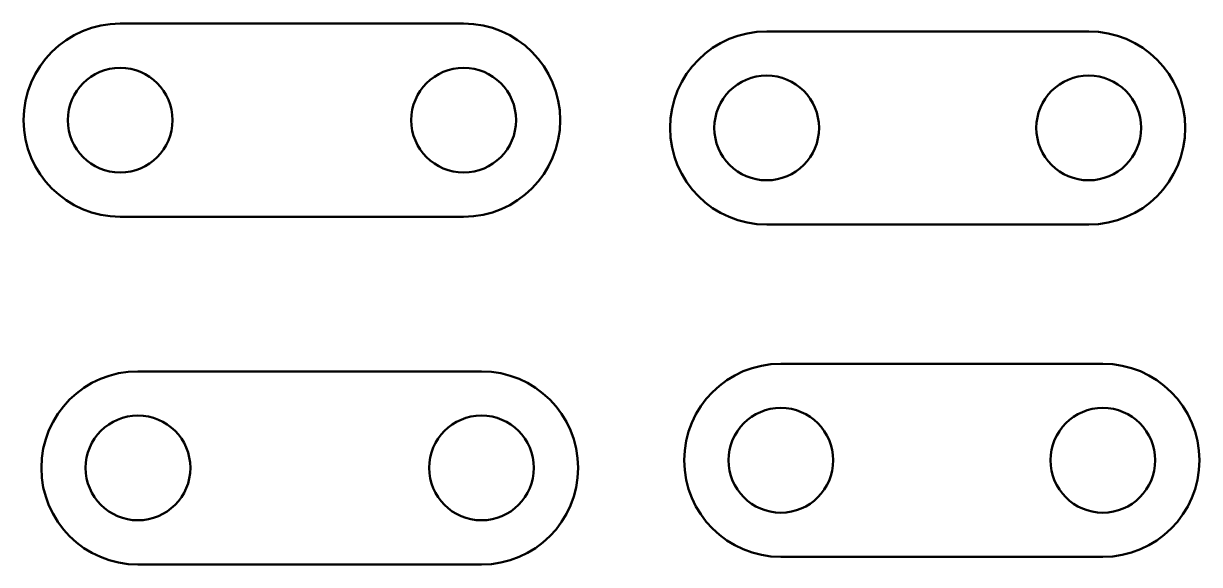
# Model space of a CAD drawing. Header units: millimetres. Extents: x 35 to 145, y 457 to 507.
import ezdxf

# ---------------------------------------------------------------- set-up
doc = ezdxf.new("R2010")
doc.units = ezdxf.units.MM
doc.layers.add('Visible (ANSI)', color=7, linetype='Continuous', lineweight=50)

msp = doc.modelspace()

# ---------------------------------------------------------------- linework, layer by layer
at = {"layer": 'Visible (ANSI)'}
for p, q in [((76.22, 506.98), (44.22, 506.98)), ((134.45, 506.25), (104.45, 506.25)), ((44.22, 488.98), (76.22, 488.98)), ((104.45, 488.25), (134.45, 488.25)), ((77.88, 474.57), (45.88, 474.57)), ((135.77, 475.28), (105.77, 475.28)), ((105.77, 457.28), (135.77, 457.28)), ((45.88, 456.57), (77.88, 456.57))]:
    msp.add_line(p, q, dxfattribs=at)
for centre in [(44.22, 497.98), (76.22, 497.98), (104.45, 497.25), (134.45, 497.25), (105.77, 466.28), (135.77, 466.28), (45.88, 465.57), (77.88, 465.57)]:
    msp.add_circle(centre, 4.88, dxfattribs=at)
for centre, start, end in [((44.22, 497.98), 90, 270), ((76.22, 497.98), 270, 90), ((104.45, 497.25), 90, 270), ((134.45, 497.25), 270, 90), ((45.88, 465.57), 90, 270), ((77.88, 465.57), 270, 90), ((105.77, 466.28), 90, 270), ((135.77, 466.28), 270, 90)]:
    msp.add_arc(centre, 9, start, end, dxfattribs=at)

doc.saveas('drawing.dxf')
